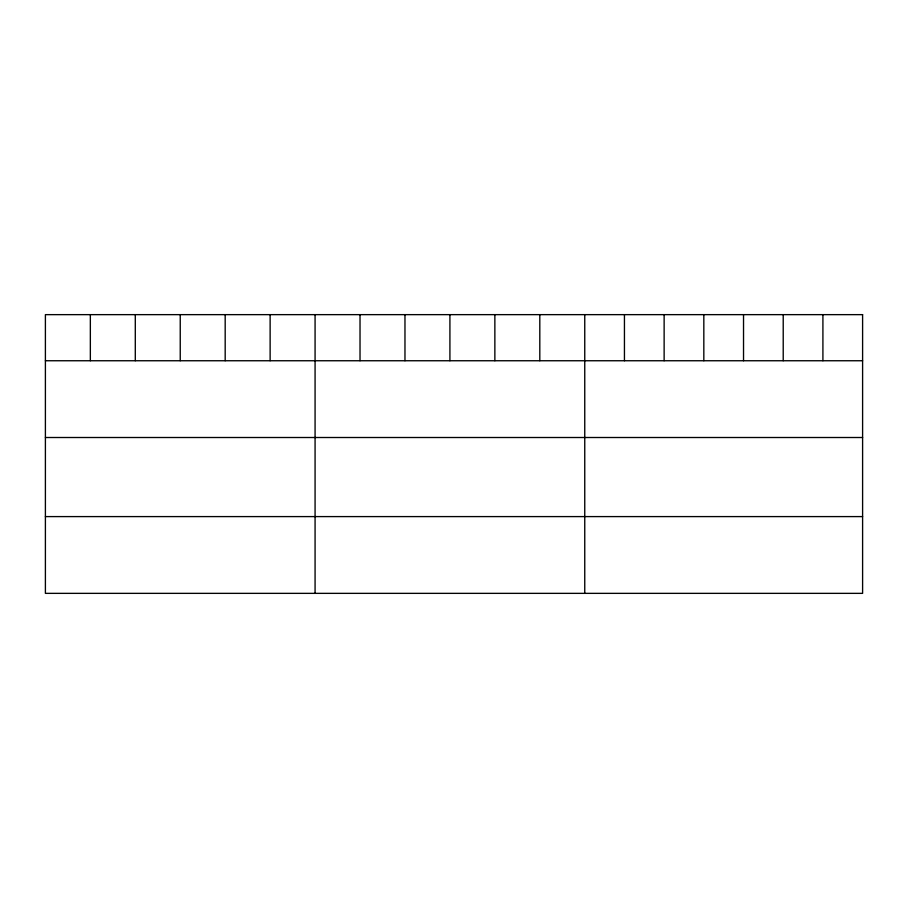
<?xml version="1.0" encoding="UTF-8"?>
<svg xmlns="http://www.w3.org/2000/svg" width="908" height="908" viewBox="0 0 908 908"><rect width="100%" height="100%" fill="white"/><g stroke="black" fill="none" stroke-linecap="round" stroke-linejoin="round"><path stroke-width="1.36" d="M45.4 360.748L862.6 360.748M45.4 437.508L862.6 437.508M45.4 516.595L862.6 516.595M822.909 314.645L822.909 360.748M783.218 314.645L783.218 360.748M743.527 314.645L743.527 360.748M703.825 314.645L703.825 360.748M664.134 314.645L664.134 360.748M624.443 314.645L624.443 360.748M584.752 314.645L584.752 593.355M539.806 314.645L539.806 360.748M494.86 314.645L494.86 360.748M449.914 314.645L449.914 360.748M404.968 314.645L404.968 360.748M360.022 314.645L360.022 360.748M315.076 314.645L315.076 593.355M270.13 314.645L270.13 360.748M225.184 314.645L225.184 360.748M180.238 314.645L180.238 360.748M135.292 314.645L135.292 360.748M90.346 314.645L90.346 360.748M862.6 314.645L45.4 314.645L45.4 593.355L862.6 593.355L862.6 314.645"/></g></svg>
